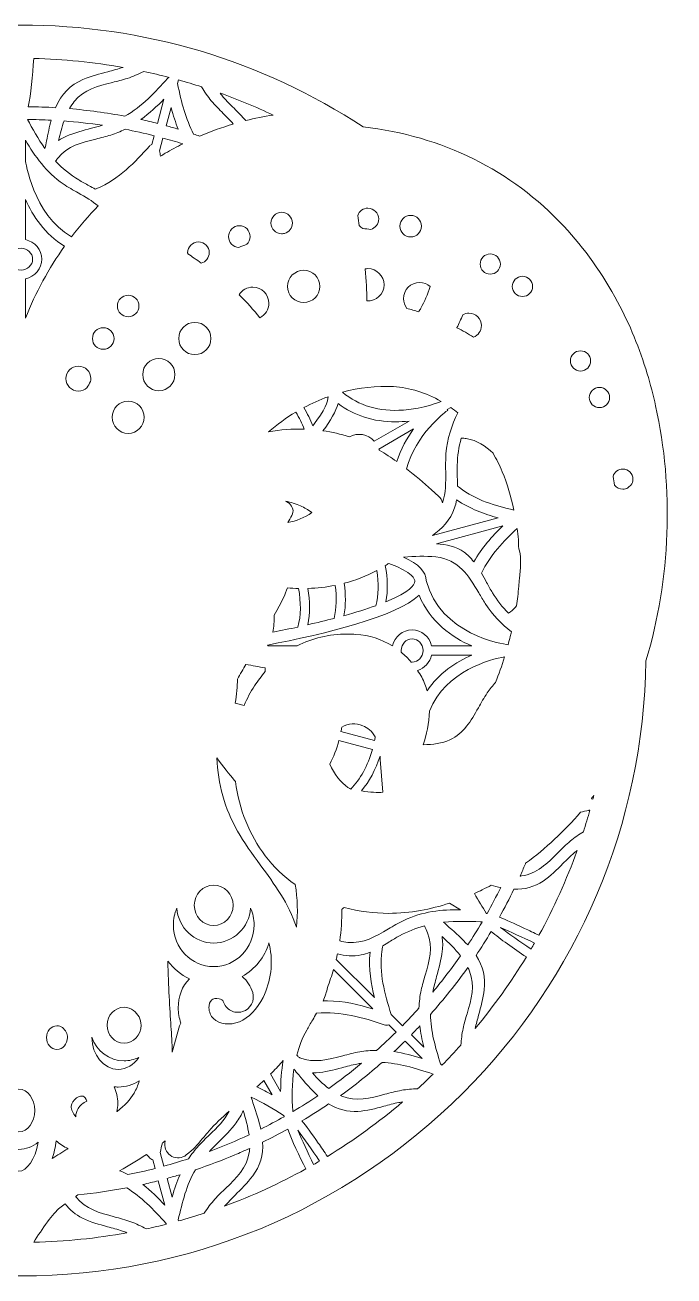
# Model space of a CAD drawing. Header units: millimetres. Extents: x 21 to 1249, y -321 to -29.
# Drawn here: x 1101.2 to 1248.8, y -321 to -36.7 of the extents above; entities that cross this region are included whole.
import ezdxf

# ---------------------------------------------------------------- set-up
doc = ezdxf.new("R2010")
doc.units = ezdxf.units.MM
doc.header["$MEASUREMENT"] = 0
doc.layers.add('Layer 1', color=7, linetype='Continuous')

msp = doc.modelspace()

# ---------------------------------------------------------------- linework, layer by layer
at = {"layer": 'Layer 1', "lineweight": 0}
for points, knots in [([(1244.61, -123.29), (1244.06, -120.81), (1243.41, -118.34), (1242.69, -115.95), (1240.98, -110.27), (1238.72, -104.78), (1235.97, -99.64), (1232.57, -93.29), (1228.46, -87.51), (1223.75, -82.47), (1211.8, -69.69), (1196.03, -61.88), (1178.14, -59.89), (1155.08, -44.74), (1128.17, -36.73), (1100.31, -36.73), (1073.53, -36.73), (1047.5, -44.17), (1025.03, -58.25), (1002.99, -59.79), (982.92, -71.31), (969.94, -89.86), (963.28, -99.38), (958.4, -110.71), (955.83, -122.62), (951.89, -140.87), (952.73, -161.11), (958.19, -179.61), (958.39, -217.29), (973.17, -252.71), (999.81, -279.36), (1026.66, -306.2), (1062.35, -320.98), (1100.31, -320.98), (1138.28, -320.98), (1173.97, -306.2), (1200.81, -279.36), (1227.05, -253.12), (1241.82, -218.26), (1242.41, -181.19), (1248, -162.58), (1248.78, -142.01), (1244.61, -123.29)], [0, 0, 0, 0, 1, 1, 1, 2, 2, 2, 3, 3, 3, 4, 4, 4, 5, 5, 5, 6, 6, 6, 7, 7, 7, 8, 8, 8, 9, 9, 9, 10, 10, 10, 11, 11, 11, 12, 12, 12, 13, 13, 13, 14, 14, 14, 14]), ([(1103.2, -44.33), (1110.01, -44.49), (1116.81, -45.17), (1123.52, -46.35), (1122.37, -46.72), (1121.21, -47.03), (1120.06, -47.33), (1118.19, -47.83), (1116.25, -48.34), (1114.41, -49.11), (1111.53, -50.32), (1109.54, -52.36), (1108.19, -55.51), (1106.1, -55.39), (1104.02, -55.31), (1101.97, -55.29), (1102.57, -52.6), (1102.96, -48.18), (1103.2, -44.33)], [0, 0, 0, 0, 1, 1, 1, 2, 2, 2, 3, 3, 3, 4, 4, 4, 5, 5, 5, 6, 6, 6, 6]), ([(1128.21, -47.26), (1130.15, -47.68), (1132.08, -48.13), (1134, -48.63), (1133.87, -48.7), (1133.74, -48.79), (1133.63, -48.9), (1130.9, -51.88), (1127.82, -55.25), (1123.91, -57.45), (1119.76, -56.66), (1115.54, -56.09), (1111.35, -55.73), (1111.69, -55.13), (1112.05, -54.59), (1112.44, -54.1), (1114.67, -51.33), (1117.79, -50.57), (1121.1, -49.76), (1122.21, -49.49), (1123.35, -49.21), (1124.47, -48.85), (1125.76, -48.44), (1126.99, -47.91), (1128.21, -47.26)], [0, 0, 0, 0, 1, 1, 1, 2, 2, 2, 3, 3, 3, 4, 4, 4, 5, 5, 5, 6, 6, 6, 7, 7, 7, 8, 8, 8, 8]), ([(1136.13, -49.2), (1137.89, -49.69), (1139.64, -50.21), (1141.38, -50.77), (1142.03, -51.9), (1142.77, -52.95), (1143.59, -53.94), (1144.44, -54.95), (1145.39, -55.9), (1146.3, -56.82), (1147.1, -57.62), (1147.88, -58.4), (1148.59, -59.22), (1145.99, -59.99), (1143.43, -60.9), (1140.93, -61.96), (1140.47, -61.81), (1140.02, -61.65), (1139.56, -61.49), (1137.79, -58.11), (1136.81, -54.44), (1135.91, -49.99), (1135.91, -49.99), (1136.13, -49.2), (1136.13, -49.2)], [0, 0, 0, 0, 1, 1, 1, 2, 2, 2, 3, 3, 3, 4, 4, 4, 5, 5, 5, 6, 6, 6, 7, 7, 7, 8, 8, 8, 8]), ([(1131.34, -59.09), (1130.12, -58.78), (1128.86, -58.48), (1127.57, -58.2), (1129.53, -56.77), (1131.28, -55.15), (1132.81, -53.58), (1132.81, -53.58), (1131.34, -59.09), (1131.34, -59.09)], [0, 0, 0, 0, 1, 1, 1, 2, 2, 2, 3, 3, 3, 3]), ([(1157.65, -57.18), (1155.56, -57.51), (1153.47, -57.93), (1151.41, -58.45), (1150.57, -57.45), (1149.65, -56.54), (1148.75, -55.64), (1147.93, -54.82), (1147.08, -53.98), (1146.32, -53.1), (1146.06, -52.8), (1145.82, -52.49), (1145.58, -52.19), (1149.68, -53.65), (1153.71, -55.32), (1157.65, -57.18)], [0, 0, 0, 0, 1, 1, 1, 2, 2, 2, 3, 3, 3, 4, 4, 4, 5, 5, 5, 5]), ([(1136.06, -60.39), (1135.2, -60.14), (1134.3, -59.88), (1133.33, -59.62), (1133.33, -59.62), (1134.45, -55.44), (1134.45, -55.44), (1134.94, -57.33), (1135.46, -58.93), (1136.06, -60.39)], [0, 0, 0, 0, 1, 1, 1, 2, 2, 2, 3, 3, 3, 3]), ([(1107.2, -58.35), (1106.77, -59.88), (1106.44, -61.5), (1106.12, -63.07), (1106, -63.63), (1105.89, -64.2), (1105.76, -64.77), (1104.2, -62.62), (1102.9, -60.29), (1101.8, -58.18), (1103.56, -58.2), (1105.37, -58.25), (1107.2, -58.35)], [0, 0, 0, 0, 1, 1, 1, 2, 2, 2, 3, 3, 3, 4, 4, 4, 4]), ([(1108.87, -62.93), (1109.22, -61.41), (1109.61, -59.93), (1110.1, -58.53), (1112.98, -58.75), (1115.91, -59.08), (1118.82, -59.52), (1117.99, -59.76), (1117.15, -59.98), (1116.33, -60.2), (1114.46, -60.7), (1112.52, -61.21), (1110.67, -61.99), (1110.04, -62.25), (1109.43, -62.57), (1108.87, -62.93)], [0, 0, 0, 0, 1, 1, 1, 2, 2, 2, 3, 3, 3, 4, 4, 4, 5, 5, 5, 5]), ([(1117.37, -62.63), (1118.47, -62.36), (1119.62, -62.08), (1120.74, -61.72), (1121.83, -61.37), (1122.89, -60.94), (1123.97, -60.4), (1126.18, -60.83), (1128.4, -61.32), (1130.59, -61.88), (1130.59, -61.88), (1130.05, -63.89), (1130.05, -63.89), (1129.86, -63.96), (1129.67, -64.08), (1129.52, -64.25), (1126.27, -67.8), (1122.58, -71.82), (1117.57, -73.88), (1117.45, -73.93), (1117.32, -73.98), (1117.19, -74.02), (1116.73, -73.76), (1116.25, -73.5), (1115.79, -73.25), (1114.96, -72.79), (1114.17, -72.37), (1113.44, -71.91), (1111.45, -70.68), (1109.73, -69.3), (1108.19, -67.68), (1108.36, -67.42), (1108.53, -67.19), (1108.71, -66.97), (1110.93, -64.2), (1114.06, -63.44), (1117.37, -62.63)], [0, 0, 0, 0, 1, 1, 1, 2, 2, 2, 3, 3, 3, 4, 4, 4, 5, 5, 5, 6, 6, 6, 7, 7, 7, 8, 8, 8, 9, 9, 9, 10, 10, 10, 11, 11, 11, 12, 12, 12, 12]), ([(1133.12, -65.87), (1132.76, -66.08), (1132.41, -66.29), (1132.05, -66.51), (1131.97, -66.12), (1131.88, -65.73), (1131.8, -65.33), (1131.8, -65.33), (1132.59, -62.4), (1132.59, -62.4), (1134.11, -62.81), (1135.62, -63.26), (1137.11, -63.73), (1135.75, -64.4), (1134.42, -65.11), (1133.12, -65.87)], [0, 0, 0, 0, 1, 1, 1, 2, 2, 2, 3, 3, 3, 4, 4, 4, 5, 5, 5, 5]), ([(1101.35, -62.86), (1103.45, -66.54), (1106.03, -70.17), (1109.94, -72.84), (1111.04, -73.59), (1112.2, -74.25), (1113.33, -74.88), (1114.96, -75.8), (1116.55, -76.69), (1117.88, -77.83), (1115.72, -80.04), (1113.68, -82.4), (1111.78, -84.88), (1103, -79.69), (1101.35, -67.58), (1101.35, -67.58), (1101.35, -67.58), (1101.35, -62.86), (1101.35, -62.86)], [0, 0, 0, 0, 1, 1, 1, 2, 2, 2, 3, 3, 3, 4, 4, 4, 5, 5, 5, 6, 6, 6, 6]), ([(1101.35, -76.38), (1103.01, -80.15), (1105.76, -84.28), (1110.22, -87), (1106.63, -92.05), (1103.63, -97.55), (1101.35, -103.33), (1101.35, -103.33), (1101.35, -94.38), (1101.35, -94.38), (1103.47, -93.92), (1105.02, -92.08), (1105.02, -89.94), (1105.02, -87.8), (1103.47, -85.96), (1101.35, -85.5), (1101.35, -85.5), (1101.35, -76.38), (1101.35, -76.38)], [0, 0, 0, 0, 1, 1, 1, 2, 2, 2, 3, 3, 3, 4, 4, 4, 5, 5, 5, 6, 6, 6, 6]), ([(1159.58, -79.27), (1160.93, -79.27), (1162.03, -80.37), (1162.03, -81.72), (1162.03, -82.83), (1161.29, -83.8), (1160.22, -84.09), (1160.22, -84.09), (1160.02, -84.13), (1160.02, -84.13), (1159.86, -84.16), (1159.72, -84.17), (1159.58, -84.17), (1158.22, -84.17), (1157.12, -83.07), (1157.12, -81.72), (1157.12, -80.37), (1158.22, -79.27), (1159.58, -79.27)], [0, 0, 0, 0, 1, 1, 1, 2, 2, 2, 3, 3, 3, 4, 4, 4, 5, 5, 5, 6, 6, 6, 6]), ([(1179.19, -78.34), (1180.54, -78.34), (1181.64, -79.45), (1181.64, -80.8), (1181.64, -81.91), (1180.89, -82.88), (1179.83, -83.17), (1179.24, -83.1), (1178.65, -83.04), (1178.07, -82.98), (1177.75, -82.81), (1177.46, -82.58), (1177.24, -82.28), (1177.12, -81.54), (1177, -80.78), (1176.87, -80.01), (1177.21, -79.02), (1178.13, -78.34), (1179.19, -78.34)], [0, 0, 0, 0, 1, 1, 1, 2, 2, 2, 3, 3, 3, 4, 4, 4, 5, 5, 5, 6, 6, 6, 6]), ([(1151.67, -86.56), (1151.01, -86.8), (1150.42, -87.03), (1149.87, -87.25), (1148.56, -87.2), (1147.51, -86.12), (1147.51, -84.8), (1147.51, -83.44), (1148.61, -82.34), (1149.97, -82.34), (1151.32, -82.34), (1152.42, -83.44), (1152.42, -84.8), (1152.42, -85.46), (1152.15, -86.1), (1151.67, -86.56)], [0, 0, 0, 0, 1, 1, 1, 2, 2, 2, 3, 3, 3, 4, 4, 4, 5, 5, 5, 5]), ([(1188.9, -79.98), (1190.26, -79.98), (1191.36, -81.08), (1191.36, -82.43), (1191.36, -83.79), (1190.26, -84.89), (1188.9, -84.89), (1187.55, -84.89), (1186.45, -83.79), (1186.45, -82.43), (1186.45, -81.08), (1187.55, -79.98), (1188.9, -79.98)], [0, 0, 0, 0, 1, 1, 1, 2, 2, 2, 3, 3, 3, 4, 4, 4, 4]), ([(1100.32, -87.45), (1101.77, -87.45), (1102.96, -88.57), (1102.96, -89.94), (1102.96, -91.31), (1101.77, -92.43), (1100.32, -92.43), (1098.86, -92.43), (1097.68, -91.31), (1097.68, -89.94), (1097.68, -88.57), (1098.86, -87.45), (1100.32, -87.45)], [0, 0, 0, 0, 1, 1, 1, 2, 2, 2, 3, 3, 3, 4, 4, 4, 4]), ([(1138.21, -88.46), (1138.21, -87.11), (1139.32, -86.01), (1140.67, -86.01), (1142.02, -86.01), (1143.12, -87.11), (1143.12, -88.46), (1143.12, -89.6), (1142.35, -90.57), (1141.28, -90.84), (1140.22, -90.06), (1139.21, -89.36), (1138.23, -88.69), (1138.22, -88.62), (1138.21, -88.54), (1138.21, -88.46)], [0, 0, 0, 0, 1, 1, 1, 2, 2, 2, 3, 3, 3, 4, 4, 4, 5, 5, 5, 5]), ([(1207.01, -88.74), (1208.27, -88.74), (1209.31, -89.78), (1209.31, -91.04), (1209.31, -92.31), (1208.27, -93.34), (1207.01, -93.34), (1205.74, -93.34), (1204.71, -92.31), (1204.71, -91.04), (1204.71, -89.78), (1205.74, -88.74), (1207.01, -88.74)], [0, 0, 0, 0, 1, 1, 1, 2, 2, 2, 3, 3, 3, 4, 4, 4, 4]), ([(1168.26, -96.12), (1168.26, -98.14), (1166.61, -99.79), (1164.59, -99.79), (1162.57, -99.79), (1160.92, -98.14), (1160.92, -96.12), (1160.92, -94.1), (1162.57, -92.45), (1164.59, -92.45), (1166.61, -92.45), (1168.26, -94.1), (1168.26, -96.12)], [0, 0, 0, 0, 1, 1, 1, 2, 2, 2, 3, 3, 3, 4, 4, 4, 4]), ([(1182.86, -95.74), (1182.86, -97.85), (1181.08, -99.55), (1178.95, -99.4), (1178.94, -97.13), (1178.8, -94.74), (1178.55, -92.13), (1178.76, -92.1), (1178.97, -92.08), (1179.19, -92.08), (1181.21, -92.08), (1182.86, -93.72), (1182.86, -95.74)], [0, 0, 0, 0, 1, 1, 1, 2, 2, 2, 3, 3, 3, 4, 4, 4, 4]), ([(1154.63, -103.25), (1153.23, -101.46), (1151.68, -99.74), (1149.91, -98.01), (1150.57, -96.95), (1151.73, -96.29), (1153.01, -96.29), (1155.03, -96.29), (1156.68, -97.94), (1156.68, -99.96), (1156.68, -101.37), (1155.86, -102.64), (1154.63, -103.25)], [0, 0, 0, 0, 1, 1, 1, 2, 2, 2, 3, 3, 3, 4, 4, 4, 4]), ([(1193.37, -96.16), (1192.76, -97.93), (1192.04, -99.57), (1191.23, -101.04), (1191.08, -101.33), (1190.92, -101.62), (1190.75, -101.9), (1189.87, -101.62), (1188.96, -101.36), (1188.03, -101.12), (1187.55, -100.48), (1187.28, -99.71), (1187.28, -98.91), (1187.28, -96.88), (1188.93, -95.24), (1190.95, -95.24), (1191.85, -95.24), (1192.7, -95.57), (1193.37, -96.16)], [0, 0, 0, 0, 1, 1, 1, 2, 2, 2, 3, 3, 3, 4, 4, 4, 5, 5, 5, 6, 6, 6, 6]), ([(1214.32, -93.82), (1215.59, -93.82), (1216.62, -94.85), (1216.62, -96.12), (1216.62, -97.39), (1215.59, -98.42), (1214.32, -98.42), (1213.05, -98.42), (1212.02, -97.39), (1212.02, -96.12), (1212.02, -94.85), (1213.05, -93.82), (1214.32, -93.82)], [0, 0, 0, 0, 1, 1, 1, 2, 2, 2, 3, 3, 3, 4, 4, 4, 4]), ([(1122.23, -100.57), (1122.23, -99.22), (1123.33, -98.12), (1124.69, -98.12), (1126.04, -98.12), (1127.14, -99.22), (1127.14, -100.57), (1127.14, -101.93), (1126.04, -103.03), (1124.69, -103.03), (1123.33, -103.03), (1122.23, -101.93), (1122.23, -100.57)], [0, 0, 0, 0, 1, 1, 1, 2, 2, 2, 3, 3, 3, 4, 4, 4, 4]), ([(1199.44, -105.47), (1199.89, -104.57), (1200.33, -103.6), (1200.75, -102.58), (1201.18, -102.32), (1201.67, -102.19), (1202.17, -102.19), (1203.73, -102.19), (1205.01, -103.46), (1205.01, -105.03), (1205.01, -106.21), (1204.29, -107.24), (1203.22, -107.66), (1201.99, -106.9), (1200.72, -106.17), (1199.42, -105.5), (1199.43, -105.49), (1199.43, -105.48), (1199.44, -105.47)], [0, 0, 0, 0, 1, 1, 1, 2, 2, 2, 3, 3, 3, 4, 4, 4, 5, 5, 5, 6, 6, 6, 6]), ([(1139.84, -104.3), (1141.87, -104.3), (1143.51, -105.94), (1143.51, -107.97), (1143.51, -109.99), (1141.87, -111.63), (1139.84, -111.63), (1137.82, -111.63), (1136.18, -109.99), (1136.18, -107.97), (1136.18, -105.94), (1137.82, -104.3), (1139.84, -104.3)], [0, 0, 0, 0, 1, 1, 1, 2, 2, 2, 3, 3, 3, 4, 4, 4, 4]), ([(1121.48, -107.97), (1121.48, -109.32), (1120.38, -110.42), (1119.03, -110.42), (1117.67, -110.42), (1116.57, -109.32), (1116.57, -107.97), (1116.57, -106.61), (1117.67, -105.51), (1119.03, -105.51), (1120.38, -105.51), (1121.48, -106.61), (1121.48, -107.97)], [0, 0, 0, 0, 1, 1, 1, 2, 2, 2, 3, 3, 3, 4, 4, 4, 4]), ([(1227.53, -110.76), (1228.8, -110.76), (1229.83, -111.79), (1229.83, -113.05), (1229.83, -114.32), (1228.8, -115.35), (1227.53, -115.35), (1226.26, -115.35), (1225.23, -114.32), (1225.23, -113.05), (1225.23, -111.79), (1226.26, -110.76), (1227.53, -110.76)], [0, 0, 0, 0, 1, 1, 1, 2, 2, 2, 3, 3, 3, 4, 4, 4, 4]), ([(1127.99, -116.16), (1127.99, -114.14), (1129.63, -112.49), (1131.65, -112.49), (1133.68, -112.49), (1135.32, -114.14), (1135.32, -116.16), (1135.32, -118.18), (1133.68, -119.83), (1131.65, -119.83), (1129.63, -119.83), (1127.99, -118.18), (1127.99, -116.16)], [0, 0, 0, 0, 1, 1, 1, 2, 2, 2, 3, 3, 3, 4, 4, 4, 4]), ([(1110.54, -117.07), (1110.54, -115.51), (1111.81, -114.23), (1113.38, -114.23), (1114.94, -114.23), (1116.21, -115.51), (1116.21, -117.07), (1116.21, -117.28), (1116.19, -117.5), (1116.14, -117.72), (1115.84, -118.22), (1115.56, -118.7), (1115.3, -119.15), (1114.78, -119.64), (1114.1, -119.91), (1113.38, -119.91), (1111.81, -119.91), (1110.54, -118.64), (1110.54, -117.07)], [0, 0, 0, 0, 1, 1, 1, 2, 2, 2, 3, 3, 3, 4, 4, 4, 5, 5, 5, 6, 6, 6, 6]), ([(1184.99, -118.9), (1184.99, -118.9), (1184.99, -118.9), (1184.99, -118.9), (1188.69, -119.1), (1192.39, -120.29), (1195.82, -122.24), (1195.82, -122.24), (1195.64, -122.32), (1195.64, -122.32), (1195.6, -122.33), (1192.02, -123.88), (1187.28, -124.22), (1181.74, -124.62), (1177.09, -123.25), (1173.42, -120.17), (1177.24, -119.14), (1181.15, -118.7), (1184.99, -118.9)], [0, 0, 0, 0, 1, 1, 1, 2, 2, 2, 3, 3, 3, 4, 4, 4, 5, 5, 5, 6, 6, 6, 6]), ([(1231.83, -123.67), (1230.56, -123.67), (1229.53, -122.64), (1229.53, -121.37), (1229.53, -120.1), (1230.56, -119.07), (1231.83, -119.07), (1233.1, -119.07), (1234.13, -120.1), (1234.13, -121.37), (1234.13, -122.64), (1233.1, -123.67), (1231.83, -123.67)], [0, 0, 0, 0, 1, 1, 1, 2, 2, 2, 3, 3, 3, 4, 4, 4, 4]), ([(1124.69, -129.52), (1122.67, -129.52), (1121.03, -127.88), (1121.03, -125.86), (1121.03, -123.84), (1122.67, -122.2), (1124.69, -122.2), (1126.7, -122.2), (1128.34, -123.84), (1128.34, -125.86), (1128.34, -127.88), (1126.7, -129.52), (1124.69, -129.52)], [0, 0, 0, 0, 1, 1, 1, 2, 2, 2, 3, 3, 3, 4, 4, 4, 4]), ([(1166.65, -127.8), (1166.14, -126.39), (1165.45, -125.01), (1164.59, -123.66), (1166.39, -122.7), (1168.25, -121.88), (1170.14, -121.19), (1170.14, -122.22), (1169.48, -124.16), (1166.65, -127.8)], [0, 0, 0, 0, 1, 1, 1, 2, 2, 2, 3, 3, 3, 3]), ([(1156.6, -129.17), (1158.53, -127.48), (1160.61, -125.99), (1162.78, -124.69), (1163.61, -125.96), (1164.25, -127.25), (1164.72, -128.56), (1162.02, -128.48), (1159.29, -128.68), (1156.6, -129.17)], [0, 0, 0, 0, 1, 1, 1, 2, 2, 2, 3, 3, 3, 3]), ([(1185.47, -126.89), (1186.48, -126.89), (1187.51, -126.83), (1188.55, -126.72), (1188.55, -126.72), (1180.65, -131.28), (1180.65, -131.28), (1179.19, -129.68), (1176.83, -129.26), (1174.98, -130.32), (1173.04, -129.69), (1171.02, -129.23), (1168.97, -128.93), (1170.68, -126.62), (1171.92, -124.51), (1172.43, -122.73), (1176.04, -125.49), (1180.42, -126.89), (1185.47, -126.89)], [0, 0, 0, 0, 1, 1, 1, 2, 2, 2, 3, 3, 3, 4, 4, 4, 5, 5, 5, 6, 6, 6, 6]), ([(1197.2, -124.11), (1197.2, -124.11), (1198.03, -123.63), (1198.03, -123.63), (1198.58, -124.01), (1199.11, -124.41), (1199.64, -124.82), (1198.26, -127.66), (1197.2, -130.74), (1196.94, -134.18), (1196.84, -135.5), (1196.86, -136.84), (1196.87, -138.13), (1196.9, -140.65), (1196.92, -143.07), (1196.14, -145.3), (1196, -144.73), (1195.7, -144.2), (1195.23, -143.78), (1195.23, -143.78), (1193.67, -142.37), (1193.67, -142.37), (1191.87, -140.75), (1189.99, -139.13), (1188, -137.58), (1190.04, -129.73), (1196.85, -124.64), (1196.94, -124.57), (1196.94, -124.57), (1197.33, -124.29), (1197.33, -124.29), (1197.33, -124.29), (1197.2, -124.11), (1197.2, -124.11)], [0, 0, 0, 0, 1, 1, 1, 2, 2, 2, 3, 3, 3, 4, 4, 4, 5, 5, 5, 6, 6, 6, 7, 7, 7, 8, 8, 8, 9, 9, 9, 10, 10, 10, 11, 11, 11, 11]), ([(1181.76, -133.35), (1181.74, -133.26), (1181.71, -133.16), (1181.68, -133.07), (1181.68, -133.07), (1189.59, -128.5), (1189.59, -128.5), (1188.07, -130.57), (1186.65, -133.06), (1185.75, -135.91), (1184.47, -135), (1183.14, -134.14), (1181.76, -133.35)], [0, 0, 0, 0, 1, 1, 1, 2, 2, 2, 3, 3, 3, 4, 4, 4, 4]), ([(1212.4, -146.95), (1208.24, -145.99), (1203.75, -144.74), (1200, -141.84), (1199.85, -141.72), (1199.7, -141.6), (1199.55, -141.48), (1199.55, -140.79), (1199.53, -140.11), (1199.51, -139.45), (1199.49, -138.5), (1199.47, -137.61), (1199.5, -136.75), (1199.56, -134.61), (1199.86, -132.59), (1200.4, -130.6), (1200.8, -130.62), (1201.19, -130.65), (1201.55, -130.71), (1204.07, -131.1), (1205.92, -132.41), (1207.64, -134.02), (1208.43, -135.37), (1209.13, -136.77), (1209.73, -138.23), (1210.87, -140.99), (1211.75, -143.91), (1212.4, -146.95)], [0, 0, 0, 0, 1, 1, 1, 2, 2, 2, 3, 3, 3, 4, 4, 4, 5, 5, 5, 6, 6, 6, 7, 7, 7, 8, 8, 8, 9, 9, 9, 9]), ([(1238.96, -141.32), (1238.72, -141.47), (1238.5, -141.66), (1238.32, -141.89), (1237.96, -142.1), (1237.56, -142.22), (1237.14, -142.22), (1236.41, -142.22), (1235.73, -141.87), (1235.29, -141.27), (1235.18, -140.63), (1235.06, -139.98), (1234.92, -139.33), (1235.19, -138.33), (1236.1, -137.62), (1237.14, -137.62), (1238.41, -137.62), (1239.44, -138.65), (1239.44, -139.92), (1239.44, -140.42), (1239.27, -140.91), (1238.96, -141.32)], [0, 0, 0, 0, 1, 1, 1, 2, 2, 2, 3, 3, 3, 4, 4, 4, 5, 5, 5, 6, 6, 6, 7, 7, 7, 7]), ([(1160.95, -149.78), (1161.31, -149.26), (1161.64, -148.73), (1161.92, -148.17), (1162.4, -147.25), (1162.15, -146.13), (1161.33, -145.45), (1161.13, -145.29), (1160.89, -145.12), (1160.46, -144.95), (1161.66, -145.15), (1162.83, -145.5), (1163.9, -146.01), (1164.71, -146.38), (1165.55, -146.87), (1166.45, -147.48), (1164.73, -148.7), (1162.94, -149.45), (1160.95, -149.78)], [0, 0, 0, 0, 1, 1, 1, 2, 2, 2, 3, 3, 3, 4, 4, 4, 5, 5, 5, 6, 6, 6, 6]), ([(1193.84, -152.72), (1196.02, -151.23), (1197.97, -149.26), (1198.91, -146.44), (1198.91, -146.44), (1198.91, -146.44), (1198.91, -146.44), (1199.09, -145.88), (1199.23, -145.28), (1199.34, -144.62), (1202.39, -146.68), (1205.72, -147.87), (1208.79, -148.72), (1208.79, -148.72), (1193.84, -152.72), (1193.84, -152.72)], [0, 0, 0, 0, 1, 1, 1, 2, 2, 2, 3, 3, 3, 4, 4, 4, 5, 5, 5, 5]), ([(1209.89, -150.56), (1207.41, -152.91), (1205.02, -155.53), (1203.28, -158.72), (1202.55, -157.78), (1201.82, -157.05), (1201.07, -156.51), (1199.3, -155.24), (1197.02, -154.76), (1194.76, -154.62), (1194.76, -154.62), (1209.89, -150.56), (1209.89, -150.56)], [0, 0, 0, 0, 1, 1, 1, 2, 2, 2, 3, 3, 3, 4, 4, 4, 4]), ([(1211.64, -170.05), (1211.49, -170.16), (1211.34, -170.28), (1211.17, -170.4), (1209.77, -168.98), (1208.57, -167.45), (1207.5, -165.73), (1207.07, -165.03), (1206.64, -164.24), (1206.18, -163.4), (1205.8, -162.71), (1205.41, -162), (1205, -161.3), (1206.97, -157.17), (1210, -153.99), (1213.13, -151.14), (1213.24, -151.96), (1213.33, -152.79), (1213.41, -153.62), (1213.4, -154.84), (1213.47, -155.62), (1213.65, -156.24), (1214.11, -157.85), (1213.86, -160.33), (1213.64, -162.51), (1213.58, -163.12), (1213.52, -163.71), (1213.48, -164.25), (1213.35, -165.85), (1213.19, -167.32), (1212.98, -168.74), (1212.59, -169.2), (1212.15, -169.64), (1211.64, -170.05)], [0, 0, 0, 0, 1, 1, 1, 2, 2, 2, 3, 3, 3, 4, 4, 4, 5, 5, 5, 6, 6, 6, 7, 7, 7, 8, 8, 8, 9, 9, 9, 10, 10, 10, 11, 11, 11, 11]), ([(1183.14, -159.55), (1183.4, -159.39), (1183.66, -159.22), (1183.93, -159.05), (1189.52, -161.13), (1189.89, -162.71), (1189.85, -163.17), (1189.78, -163.95), (1188.83, -165.55), (1183.28, -167.81), (1183.75, -165.25), (1183.69, -162.48), (1183.14, -159.55)], [0, 0, 0, 0, 1, 1, 1, 2, 2, 2, 3, 3, 3, 4, 4, 4, 4]), ([(1192.46, -162.98), (1192.41, -160.96), (1190.75, -159.23), (1187.29, -157.61), (1187.29, -157.61), (1187.3, -157.61), (1187.31, -157.61), (1189.76, -157.46), (1192.29, -157.31), (1194.63, -157.6), (1199.96, -158.27), (1202.02, -161.74), (1204.4, -165.75), (1204.87, -166.54), (1205.35, -167.35), (1205.88, -168.17), (1207.58, -170.83), (1209.61, -172.9), (1211.8, -174.62), (1211.71, -174.97), (1211.63, -175.33), (1211.54, -175.67), (1211.38, -176.31), (1211.22, -176.93), (1211.05, -177.54), (1209.85, -177.38), (1195.69, -175.27), (1192.46, -162.98)], [0, 0, 0, 0, 1, 1, 1, 2, 2, 2, 3, 3, 3, 4, 4, 4, 5, 5, 5, 6, 6, 6, 7, 7, 7, 8, 8, 8, 9, 9, 9, 9]), ([(1173.78, -163.58), (1176.37, -162.9), (1178.84, -161.93), (1181.21, -160.66), (1181.69, -163.57), (1181.61, -166.26), (1180.97, -168.69), (1178.89, -169.43), (1176.47, -170.19), (1173.74, -170.94), (1174.17, -168.64), (1174.18, -166.18), (1173.78, -163.58)], [0, 0, 0, 0, 1, 1, 1, 2, 2, 2, 3, 3, 3, 4, 4, 4, 4]), ([(1157.59, -174.71), (1157.81, -173.47), (1157.91, -172.17), (1157.89, -170.83), (1159.58, -167.85), (1160.49, -166.04), (1160.89, -164.63), (1161.74, -164.7), (1162.58, -164.73), (1163.41, -164.75), (1164.02, -167.94), (1163.98, -170.88), (1163.28, -173.52), (1161.45, -173.92), (1159.54, -174.32), (1157.59, -174.71)], [0, 0, 0, 0, 1, 1, 1, 2, 2, 2, 3, 3, 3, 4, 4, 4, 5, 5, 5, 5]), ([(1171.5, -171.55), (1169.63, -172.04), (1167.62, -172.53), (1165.53, -173.01), (1166.05, -170.46), (1166.04, -167.69), (1165.53, -164.75), (1167.67, -164.68), (1169.74, -164.45), (1171.75, -164.05), (1172.15, -166.75), (1172.07, -169.26), (1171.5, -171.55)], [0, 0, 0, 0, 1, 1, 1, 2, 2, 2, 3, 3, 3, 4, 4, 4, 4]), ([(1190.83, -166.31), (1193.36, -172.38), (1198.34, -175.85), (1202.8, -177.82), (1202.8, -177.82), (1193.67, -177.82), (1193.67, -177.82), (1193.21, -175.7), (1191.37, -174.15), (1189.24, -174.15), (1187.1, -174.15), (1185.26, -175.7), (1184.8, -177.82), (1184.8, -177.82), (1184.76, -177.82), (1184.76, -177.82), (1182.29, -176.31), (1179.47, -175.38), (1176.47, -175.19), (1175.81, -175.15), (1175.15, -175.13), (1174.51, -175.13), (1170.27, -175.13), (1166.52, -176.01), (1163.1, -177.82), (1163.1, -177.82), (1156.6, -177.82), (1156.6, -177.82), (1156.58, -177.81), (1156.56, -177.8), (1156.55, -177.78), (1156.5, -177.73), (1156.44, -177.67), (1156.39, -177.62), (1169.14, -175.17), (1185.74, -171.19), (1190.83, -166.31)], [0, 0, 0, 0, 1, 1, 1, 2, 2, 2, 3, 3, 3, 4, 4, 4, 5, 5, 5, 6, 6, 6, 7, 7, 7, 8, 8, 8, 9, 9, 9, 10, 10, 10, 11, 11, 11, 12, 12, 12, 12]), ([(1189.24, -181.49), (1189.18, -181.49), (1189.12, -181.49), (1189.06, -181.48), (1188.36, -180.67), (1187.6, -179.93), (1186.78, -179.26), (1186.76, -179.12), (1186.75, -178.99), (1186.75, -178.85), (1186.75, -177.4), (1187.86, -176.22), (1189.24, -176.22), (1190.61, -176.22), (1191.72, -177.4), (1191.72, -178.85), (1191.72, -180.31), (1190.61, -181.49), (1189.24, -181.49)], [0, 0, 0, 0, 1, 1, 1, 2, 2, 2, 3, 3, 3, 4, 4, 4, 5, 5, 5, 6, 6, 6, 6]), ([(1193.67, -179.89), (1193.67, -179.89), (1202.8, -179.89), (1202.8, -179.89), (1199.23, -181.46), (1195.34, -184), (1192.63, -188.05), (1192.35, -187), (1191.96, -185.95), (1191.42, -184.94), (1191.13, -184.4), (1190.82, -183.88), (1190.48, -183.37), (1192.06, -182.91), (1193.31, -181.58), (1193.67, -179.89)], [0, 0, 0, 0, 1, 1, 1, 2, 2, 2, 3, 3, 3, 4, 4, 4, 5, 5, 5, 5]), ([(1208.23, -186.09), (1207.56, -186.83), (1206.92, -187.62), (1206.33, -188.48), (1205.58, -189.57), (1204.93, -190.74), (1204.3, -191.87), (1202.61, -194.86), (1201.02, -197.7), (1197.85, -199.14), (1196.04, -199.96), (1193.95, -200.23), (1191.77, -200.26), (1192.51, -198.04), (1193.12, -195.39), (1193.16, -192.63), (1196.87, -183.39), (1207.18, -180.85), (1210.26, -180.29), (1209.63, -182.34), (1208.96, -184.27), (1208.23, -186.09)], [0, 0, 0, 0, 1, 1, 1, 2, 2, 2, 3, 3, 3, 4, 4, 4, 5, 5, 5, 6, 6, 6, 7, 7, 7, 7]), ([(1155.86, -183.66), (1155, -184.65), (1154.18, -185.72), (1153.41, -186.87), (1152.5, -188.23), (1151.72, -189.74), (1151.07, -191.38), (1151.07, -191.38), (1149.02, -190.83), (1149.02, -190.83), (1149.02, -190.83), (1149.02, -190.83), (1149.02, -190.82), (1149.36, -188.87), (1149.5, -187), (1149.53, -185.35), (1150.17, -184.21), (1150.81, -183.09), (1151.44, -182.01), (1152.91, -182.27), (1154.39, -182.54), (1155.85, -182.82), (1155.86, -183.08), (1155.86, -183.36), (1155.86, -183.66)], [0, 0, 0, 0, 1, 1, 1, 2, 2, 2, 3, 3, 3, 4, 4, 4, 5, 5, 5, 6, 6, 6, 7, 7, 7, 8, 8, 8, 8]), ([(1173.07, -197.28), (1173.14, -196.95), (1173.2, -196.63), (1173.26, -196.31), (1174.68, -195.41), (1176.49, -195.23), (1178, -195.94), (1179.13, -196.47), (1180.13, -197.07), (1180.86, -198.5), (1180.8, -198.77), (1180.75, -199.05), (1180.69, -199.32), (1180.69, -199.32), (1173.07, -197.28), (1173.07, -197.28)], [0, 0, 0, 0, 1, 1, 1, 2, 2, 2, 3, 3, 3, 4, 4, 4, 5, 5, 5, 5]), ([(1170.56, -204.65), (1171.39, -203.03), (1172.07, -201.24), (1172.6, -199.29), (1172.6, -199.29), (1180.2, -201.33), (1180.2, -201.33), (1179.14, -205.08), (1177.49, -208.12), (1175.28, -210.35), (1175, -210.2), (1174.79, -210.09), (1174.63, -210.01), (1173.14, -208.87), (1171.38, -206.92), (1170.56, -204.65)], [0, 0, 0, 0, 1, 1, 1, 2, 2, 2, 3, 3, 3, 4, 4, 4, 5, 5, 5, 5]), ([(1154.71, -227.54), (1152.89, -225.06), (1151.01, -222.49), (1149.54, -219.9), (1146.66, -214.82), (1145.06, -209.13), (1144.84, -203.26), (1146.28, -205.24), (1147.68, -206.94), (1148.82, -208.31), (1148.91, -208.42), (1149, -208.52), (1149.1, -208.63), (1149.89, -214.92), (1152.23, -220.76), (1155.86, -225.53), (1157.73, -227.99), (1160.01, -230.18), (1162.67, -232.04), (1163.19, -235.22), (1163.28, -238.51), (1162.96, -241.74), (1161.2, -236.4), (1157.9, -231.9), (1154.71, -227.54)], [0, 0, 0, 0, 1, 1, 1, 2, 2, 2, 3, 3, 3, 4, 4, 4, 5, 5, 5, 6, 6, 6, 7, 7, 7, 8, 8, 8, 8]), ([(1181.94, -202.83), (1181.96, -203.08), (1181.99, -203.33), (1182.01, -203.6), (1182.01, -203.6), (1182.56, -211.08), (1182.56, -211.08), (1181.4, -211.14), (1179.83, -211.07), (1177.7, -210.77), (1179.52, -208.63), (1180.94, -205.96), (1181.94, -202.83)], [0, 0, 0, 0, 1, 1, 1, 2, 2, 2, 3, 3, 3, 4, 4, 4, 4]), ([(1230.34, -212.62), (1230.34, -212.62), (1230, -212.53), (1230, -212.53), (1230.18, -212.3), (1230.37, -212.07), (1230.54, -211.83), (1230.48, -212.09), (1230.41, -212.36), (1230.34, -212.62)], [0, 0, 0, 0, 1, 1, 1, 2, 2, 2, 3, 3, 3, 3]), ([(1228.2, -220.03), (1227.14, -220.66), (1226.16, -221.36), (1225.24, -222.13), (1224.22, -222.98), (1223.27, -223.92), (1222.36, -224.84), (1219.92, -227.27), (1217.62, -229.57), (1214.14, -230.09), (1214.02, -230.11), (1213.9, -230.12), (1213.77, -230.14), (1214.21, -229.17), (1214.58, -228.32), (1214.93, -227.49), (1214.97, -227.39), (1215.01, -227.29), (1215.05, -227.19), (1219.59, -223.86), (1223.83, -219.92), (1227.54, -215.58), (1228.15, -215.45), (1228.77, -215.32), (1229.41, -215.19), (1229.43, -215.18), (1229.45, -215.18), (1229.47, -215.17), (1229.53, -215.16), (1229.6, -215.15), (1229.67, -215.13), (1229.21, -216.78), (1228.72, -218.41), (1228.2, -220.03)], [0, 0, 0, 0, 1, 1, 1, 2, 2, 2, 3, 3, 3, 4, 4, 4, 5, 5, 5, 6, 6, 6, 7, 7, 7, 8, 8, 8, 9, 9, 9, 10, 10, 10, 11, 11, 11, 11]), ([(1218.07, -243.56), (1216.94, -243), (1215.83, -242.47), (1214.8, -241.99), (1212.38, -240.85), (1210.5, -240.02), (1209.08, -239.47), (1210.26, -237.35), (1211.37, -235.21), (1212.39, -233.11), (1214.84, -233.18), (1217.02, -232.57), (1219.03, -231.24), (1220.72, -230.12), (1222.15, -228.68), (1223.54, -227.29), (1224.35, -226.47), (1225.2, -225.62), (1226.08, -224.85), (1226.3, -224.66), (1226.53, -224.48), (1226.76, -224.3), (1224.38, -230.94), (1221.47, -237.38), (1218.07, -243.56)], [0, 0, 0, 0, 1, 1, 1, 2, 2, 2, 3, 3, 3, 4, 4, 4, 5, 5, 5, 6, 6, 6, 7, 7, 7, 8, 8, 8, 8]), ([(1144.13, -241.33), (1141.7, -241.33), (1139.72, -239.28), (1139.72, -236.76), (1139.72, -234.23), (1141.7, -232.18), (1144.13, -232.18), (1146.56, -232.18), (1148.54, -234.23), (1148.54, -236.76), (1148.54, -239.28), (1146.56, -241.33), (1144.13, -241.33)], [0, 0, 0, 0, 1, 1, 1, 2, 2, 2, 3, 3, 3, 4, 4, 4, 4]), ([(1203.43, -234.06), (1204.04, -233.79), (1204.63, -233.51), (1205.19, -233.23), (1205.88, -232.89), (1206.56, -232.54), (1207.23, -232.17), (1207.95, -232.38), (1208.67, -232.58), (1209.38, -232.73), (1208.37, -234.77), (1207.33, -236.75), (1206.27, -238.64), (1206.23, -238.63), (1206.19, -238.63), (1206.16, -238.63), (1206.14, -238.6), (1206.13, -238.58), (1206.11, -238.55), (1205.23, -237.19), (1204.3, -235.68), (1203.43, -234.06)], [0, 0, 0, 0, 1, 1, 1, 2, 2, 2, 3, 3, 3, 4, 4, 4, 5, 5, 5, 6, 6, 6, 7, 7, 7, 7]), ([(1134.96, -241.22), (1134.96, -239.88), (1135.23, -238.58), (1135.74, -237.39), (1136.06, -241.83), (1139.7, -245.33), (1144.13, -245.33), (1148.56, -245.33), (1152.2, -241.83), (1152.52, -237.39), (1153.03, -238.58), (1153.31, -239.88), (1153.31, -241.22), (1153.31, -246.44), (1149.19, -250.69), (1144.13, -250.69), (1139.07, -250.69), (1134.96, -246.44), (1134.96, -241.22)], [0, 0, 0, 0, 1, 1, 1, 2, 2, 2, 3, 3, 3, 4, 4, 4, 5, 5, 5, 6, 6, 6, 6]), ([(1187.32, -240.19), (1187.32, -240.19), (1187.32, -240.19), (1187.32, -240.19), (1186.12, -240.77), (1184.97, -241.45), (1183.86, -242.11), (1180.9, -243.87), (1178.11, -245.52), (1174.64, -245.18), (1174.02, -245.12), (1173.4, -245), (1172.78, -244.83), (1173.12, -242.47), (1173.29, -240.06), (1173.28, -237.66), (1173.45, -237.51), (1173.63, -237.37), (1173.8, -237.23), (1177.24, -238.17), (1180.62, -238.58), (1183.86, -238.58), (1188.87, -238.58), (1193.57, -237.62), (1197.72, -236.28), (1197.72, -236.28), (1200.26, -237.75), (1200.26, -237.75), (1196.03, -237.73), (1191.59, -238.14), (1187.32, -240.19)], [0, 0, 0, 0, 1, 1, 1, 2, 2, 2, 3, 3, 3, 4, 4, 4, 5, 5, 5, 6, 6, 6, 7, 7, 7, 8, 8, 8, 9, 9, 9, 10, 10, 10, 10]), ([(1191.3, -256.03), (1191.01, -257.35), (1190.85, -258.72), (1190.8, -260.12), (1189.58, -261.47), (1188.32, -262.81), (1187.04, -264.11), (1187.04, -264.11), (1184.46, -261.53), (1184.46, -261.53), (1182.97, -256.77), (1181.7, -252.09), (1182.35, -247.21), (1182.41, -246.83), (1182.47, -246.43), (1182.57, -245.95), (1183.07, -245.66), (1183.56, -245.35), (1184.05, -245.06), (1184.85, -244.56), (1185.61, -244.1), (1186.38, -243.69), (1188.22, -242.7), (1190.07, -241.96), (1192.02, -241.43), (1192.33, -241.96), (1192.57, -242.48), (1192.77, -242.99), (1194.05, -246.3), (1193.15, -249.39), (1192.2, -252.66), (1191.88, -253.75), (1191.55, -254.88), (1191.3, -256.03)], [0, 0, 0, 0, 1, 1, 1, 2, 2, 2, 3, 3, 3, 4, 4, 4, 5, 5, 5, 6, 6, 6, 7, 7, 7, 8, 8, 8, 9, 9, 9, 10, 10, 10, 11, 11, 11, 11]), ([(1197.7, -241.77), (1197.27, -241.39), (1196.83, -241.01), (1196.4, -240.61), (1199.27, -240.31), (1202.19, -240.38), (1204.71, -240.5), (1204.74, -240.5), (1204.76, -240.5), (1204.79, -240.5), (1204.89, -240.51), (1204.99, -240.52), (1205.09, -240.51), (1205.1, -240.53), (1205.12, -240.55), (1205.14, -240.58), (1204.07, -242.38), (1202.99, -244.12), (1201.9, -245.77), (1200.63, -244.37), (1199.14, -243.05), (1197.7, -241.77)], [0, 0, 0, 0, 1, 1, 1, 2, 2, 2, 3, 3, 3, 4, 4, 4, 5, 5, 5, 6, 6, 6, 7, 7, 7, 7]), ([(1194.82, -252.97), (1195.33, -251.1), (1195.85, -249.17), (1196.1, -247.18), (1196.25, -246.03), (1196.23, -244.93), (1196.05, -243.86), (1197.54, -245.25), (1199.02, -246.68), (1200.23, -248.22), (1198.25, -251.06), (1196.14, -253.84), (1193.93, -256.5), (1194.19, -255.31), (1194.51, -254.13), (1194.82, -252.97)], [0, 0, 0, 0, 1, 1, 1, 2, 2, 2, 3, 3, 3, 4, 4, 4, 5, 5, 5, 5]), ([(1203.56, -264.78), (1203.8, -263.75), (1204.08, -262.72), (1204.35, -261.72), (1204.86, -259.85), (1205.39, -257.91), (1205.64, -255.93), (1205.99, -253.16), (1205.38, -250.61), (1203.78, -248.16), (1204.93, -246.43), (1206.08, -244.6), (1207.22, -242.7), (1209.27, -244.44), (1212.36, -246.6), (1215.21, -248.5), (1211.76, -254.18), (1207.87, -259.62), (1203.56, -264.78)], [0, 0, 0, 0, 1, 1, 1, 2, 2, 2, 3, 3, 3, 4, 4, 4, 5, 5, 5, 6, 6, 6, 6]), ([(1216.28, -246.7), (1213.8, -245.03), (1211.22, -243.22), (1209.36, -241.81), (1211.51, -242.71), (1214.37, -244.04), (1217.06, -245.36), (1216.81, -245.81), (1216.54, -246.26), (1216.28, -246.7)], [0, 0, 0, 0, 1, 1, 1, 2, 2, 2, 3, 3, 3, 3]), ([(1149.99, -263.21), (1147.87, -264.1), (1145.44, -263.81), (1144.06, -262.5), (1143.44, -261.91), (1143.07, -260.98), (1143.06, -260.02), (1143.05, -259.28), (1143.27, -258.66), (1143.67, -258.27), (1143.96, -257.98), (1144.65, -257.79), (1145.41, -257.98), (1145.77, -258.07), (1146.22, -258.29), (1146.31, -258.58), (1146.58, -259.48), (1147.18, -260.21), (1148, -260.66), (1148.83, -261.1), (1149.77, -261.19), (1150.67, -260.92), (1152.52, -260.36), (1153.56, -258.4), (1153, -256.56), (1152.58, -255.15), (1151.75, -253.91), (1150.6, -252.95), (1153.55, -251.26), (1155.71, -248.52), (1156.7, -245.29), (1156.74, -245.46), (1156.79, -245.64), (1156.82, -245.82), (1157.69, -249.75), (1157.16, -254.07), (1155.35, -257.67), (1154.01, -260.35), (1152.1, -262.32), (1149.99, -263.21)], [0, 0, 0, 0, 1, 1, 1, 2, 2, 2, 3, 3, 3, 4, 4, 4, 5, 5, 5, 6, 6, 6, 7, 7, 7, 8, 8, 8, 9, 9, 9, 10, 10, 10, 11, 11, 11, 12, 12, 12, 13, 13, 13, 13]), ([(1136.65, -263.5), (1136.54, -263.71), (1136.44, -263.93), (1136.38, -264.16), (1136.38, -264.16), (1134.68, -270.14), (1134.68, -270.14), (1134.67, -268.11), (1134.54, -266.12), (1134.41, -264.24), (1134.14, -260.22), (1133.83, -255.11), (1133.71, -249.44), (1135, -251.15), (1136.67, -252.53), (1138.6, -253.44), (1136.94, -255.16), (1136.04, -257.51), (1136.06, -260.08), (1136.07, -261.22), (1136.27, -262.4), (1136.65, -263.5)], [0, 0, 0, 0, 1, 1, 1, 2, 2, 2, 3, 3, 3, 4, 4, 4, 5, 5, 5, 6, 6, 6, 7, 7, 7, 7]), ([(1180.66, -257.73), (1180.66, -257.73), (1171.97, -249.04), (1171.97, -249.04), (1172.05, -248.72), (1172.13, -248.41), (1172.2, -248.09), (1172.22, -247.98), (1172.24, -247.87), (1172.27, -247.76), (1173.96, -248.25), (1175.77, -248.42), (1177.69, -248.03), (1178.32, -247.9), (1178.98, -247.69), (1179.67, -247.41), (1179.32, -251.17), (1179.92, -254.75), (1180.66, -257.73)], [0, 0, 0, 0, 1, 1, 1, 2, 2, 2, 3, 3, 3, 4, 4, 4, 5, 5, 5, 6, 6, 6, 6]), ([(1180.31, -260.31), (1177.16, -259.33), (1173.66, -258.48), (1169.98, -258.48), (1169.66, -258.48), (1169.33, -258.49), (1169.01, -258.5), (1169.5, -257.39), (1169.82, -256.38), (1169.97, -255.46), (1170.5, -254.1), (1170.96, -252.73), (1171.36, -251.35), (1171.36, -251.35), (1180.31, -260.31), (1180.31, -260.31)], [0, 0, 0, 0, 1, 1, 1, 2, 2, 2, 3, 3, 3, 4, 4, 4, 5, 5, 5, 5]), ([(1201.73, -261.4), (1201.41, -262.5), (1201.08, -263.63), (1200.83, -264.78), (1200.57, -265.99), (1200.41, -267.23), (1200.35, -268.51), (1198.95, -270.07), (1197.51, -271.6), (1196.03, -273.1), (1196.03, -273.1), (1195.69, -272.76), (1195.69, -272.76), (1194.52, -269.02), (1193.47, -265.35), (1193.41, -261.53), (1196.44, -258.13), (1199.3, -254.54), (1201.91, -250.85), (1202.06, -251.15), (1202.19, -251.44), (1202.3, -251.73), (1202.3, -251.73), (1202.3, -251.74), (1202.3, -251.74), (1203.59, -255.05), (1202.69, -258.13), (1201.73, -261.4)], [0, 0, 0, 0, 1, 1, 1, 2, 2, 2, 3, 3, 3, 4, 4, 4, 5, 5, 5, 6, 6, 6, 7, 7, 7, 8, 8, 8, 9, 9, 9, 9]), ([(1123.74, -259.93), (1124.52, -259.93), (1125.27, -260.18), (1125.92, -260.64), (1126.39, -261.06), (1126.8, -261.54), (1127.16, -262.1), (1127.45, -262.68), (1127.61, -263.35), (1127.61, -264.02), (1127.61, -266.27), (1125.88, -268.1), (1123.74, -268.1), (1121.61, -268.1), (1119.88, -266.27), (1119.88, -264.02), (1119.88, -261.76), (1121.61, -259.93), (1123.74, -259.93)], [0, 0, 0, 0, 1, 1, 1, 2, 2, 2, 3, 3, 3, 4, 4, 4, 5, 5, 5, 6, 6, 6, 6]), ([(1177.34, -270.04), (1176.03, -270.27), (1174.74, -270.62), (1173.49, -270.95), (1170.16, -271.84), (1167.01, -272.68), (1163.74, -271.39), (1163.65, -271.35), (1163.55, -271.31), (1163.46, -271.27), (1163.31, -271.11), (1163.17, -270.95), (1163.02, -270.79), (1163.55, -268.81), (1164.29, -266.95), (1165.28, -265.12), (1165.67, -264.39), (1166.14, -263.62), (1166.64, -262.8), (1166.93, -262.31), (1167.24, -261.81), (1167.53, -261.3), (1173.01, -260.76), (1178.11, -262.28), (1182.86, -263.88), (1182.88, -263.89), (1182.9, -263.89), (1182.92, -263.9), (1183.24, -264.04), (1183.6, -264.04), (1183.93, -263.93), (1183.93, -263.93), (1185.58, -265.57), (1185.58, -265.57), (1184.16, -266.96), (1182.68, -268.36), (1181.15, -269.71), (1179.83, -269.72), (1178.58, -269.82), (1177.34, -270.04)], [0, 0, 0, 0, 1, 1, 1, 2, 2, 2, 3, 3, 3, 4, 4, 4, 5, 5, 5, 6, 6, 6, 7, 7, 7, 8, 8, 8, 9, 9, 9, 10, 10, 10, 11, 11, 11, 12, 12, 12, 13, 13, 13, 13]), ([(1106.11, -266.82), (1106.11, -265.34), (1107.18, -264.15), (1108.5, -264.15), (1108.94, -264.15), (1109.38, -264.29), (1109.76, -264.55), (1110.08, -264.84), (1110.36, -265.18), (1110.61, -265.58), (1110.79, -265.97), (1110.88, -266.38), (1110.88, -266.82), (1110.88, -268.29), (1109.81, -269.49), (1108.5, -269.49), (1107.18, -269.49), (1106.11, -268.29), (1106.11, -266.82)], [0, 0, 0, 0, 1, 1, 1, 2, 2, 2, 3, 3, 3, 4, 4, 4, 5, 5, 5, 6, 6, 6, 6]), ([(1189.09, -266.16), (1189.71, -265.52), (1190.35, -264.86), (1190.99, -264.18), (1191.17, -265.66), (1191.46, -267.22), (1191.89, -268.96), (1191.89, -268.96), (1189.09, -266.16), (1189.09, -266.16)], [0, 0, 0, 0, 1, 1, 1, 2, 2, 2, 3, 3, 3, 3]), ([(1123.74, -272.1), (1124.92, -272.1), (1126.06, -271.83), (1127.09, -271.31), (1125.96, -273.02), (1124.27, -274.05), (1122.43, -274.05), (1119.13, -274.05), (1116.44, -270.77), (1116.41, -266.72), (1117.49, -269.85), (1120.37, -272.1), (1123.74, -272.1)], [0, 0, 0, 0, 1, 1, 1, 2, 2, 2, 3, 3, 3, 4, 4, 4, 4]), ([(1187.63, -267.62), (1187.63, -267.62), (1191.54, -271.54), (1191.54, -271.54), (1189.5, -270.91), (1187.35, -270.34), (1185.12, -270.01), (1185.97, -269.23), (1186.8, -268.43), (1187.63, -267.62)], [0, 0, 0, 0, 1, 1, 1, 2, 2, 2, 3, 3, 3, 3]), ([(1157.07, -275.08), (1157.18, -274.97), (1157.29, -274.87), (1157.4, -274.76), (1158.28, -273.87), (1159.12, -272.96), (1159.94, -272.02), (1159.49, -274.4), (1159.36, -276.75), (1159.35, -279.03), (1159.35, -279.03), (1157.07, -275.08), (1157.07, -275.08)], [0, 0, 0, 0, 1, 1, 1, 2, 2, 2, 3, 3, 3, 4, 4, 4, 4]), ([(1166.59, -274.85), (1166.87, -274.85), (1167.13, -274.85), (1167.4, -274.83), (1169.43, -274.7), (1171.39, -274.17), (1173.28, -273.66), (1174.4, -273.36), (1175.55, -273.05), (1176.7, -272.83), (1177.04, -272.76), (1177.38, -272.7), (1177.73, -272.65), (1175.3, -274.67), (1172.8, -276.58), (1170.27, -278.37), (1168.95, -277.35), (1167.73, -276.11), (1166.59, -274.85)], [0, 0, 0, 0, 1, 1, 1, 2, 2, 2, 3, 3, 3, 4, 4, 4, 5, 5, 5, 6, 6, 6, 6]), ([(1190.47, -278.46), (1189.24, -278.47), (1188.04, -278.58), (1186.87, -278.79), (1185.56, -279.02), (1184.27, -279.36), (1183.02, -279.7), (1179.69, -280.58), (1176.54, -281.42), (1173.28, -280.14), (1173.17, -280.1), (1173.06, -280.05), (1172.95, -280), (1176.18, -277.68), (1179.37, -275.14), (1182.42, -272.45), (1186.15, -272.66), (1189.77, -273.66), (1194.03, -275.09), (1192.86, -276.24), (1191.67, -277.36), (1190.47, -278.46)], [0, 0, 0, 0, 1, 1, 1, 2, 2, 2, 3, 3, 3, 4, 4, 4, 5, 5, 5, 6, 6, 6, 7, 7, 7, 7]), ([(1162.37, -274), (1162.73, -274.42), (1163.09, -274.85), (1163.45, -275.28), (1164.84, -276.93), (1166.27, -278.63), (1167.83, -280.04), (1166, -281.26), (1164.1, -282.46), (1162.18, -283.59), (1162.15, -283.57), (1162.12, -283.55), (1162.09, -283.54), (1162.09, -283.51), (1162.09, -283.48), (1162.09, -283.45), (1161.95, -280.61), (1161.89, -277.29), (1162.37, -274)], [0, 0, 0, 0, 1, 1, 1, 2, 2, 2, 3, 3, 3, 4, 4, 4, 5, 5, 5, 6, 6, 6, 6]), ([(1099.85, -278.54), (1101.83, -278.54), (1103.43, -280.71), (1103.43, -283.38), (1103.43, -286.05), (1101.83, -288.22), (1099.85, -288.22), (1097.88, -288.22), (1096.28, -286.05), (1096.28, -283.38), (1096.28, -280.71), (1097.88, -278.54), (1099.85, -278.54)], [0, 0, 0, 0, 1, 1, 1, 2, 2, 2, 3, 3, 3, 4, 4, 4, 4]), ([(1122.08, -279.74), (1121.94, -279.13), (1121.74, -278.55), (1121.49, -278), (1121.8, -278.03), (1122.11, -278.05), (1122.43, -278.05), (1124.13, -278.05), (1125.76, -277.56), (1127.2, -276.65), (1126.91, -277.67), (1126.53, -278.58), (1126.04, -279.41), (1125.2, -280.85), (1123.89, -282.26), (1122.16, -283.58), (1122.15, -283.59), (1122.13, -283.6), (1122.11, -283.62), (1122.4, -282.4), (1122.39, -281.08), (1122.08, -279.74)], [0, 0, 0, 0, 1, 1, 1, 2, 2, 2, 3, 3, 3, 4, 4, 4, 5, 5, 5, 6, 6, 6, 7, 7, 7, 7]), ([(1157.43, -279.83), (1156.31, -279.18), (1155.16, -278.56), (1153.97, -277.99), (1154.49, -277.52), (1155.02, -277.04), (1155.54, -276.56), (1155.54, -276.56), (1157.43, -279.83), (1157.43, -279.83)], [0, 0, 0, 0, 1, 1, 1, 2, 2, 2, 3, 3, 3, 3]), ([(1115.26, -281.29), (1114.46, -281.62), (1113.76, -282.21), (1113.32, -282.95), (1112.97, -283.53), (1112.79, -284.16), (1112.77, -284.79), (1112.11, -284.09), (1111.71, -283.2), (1111.76, -282.37), (1111.8, -281.73), (1112.27, -281), (1112.91, -280.54), (1113.31, -280.26), (1113.73, -280.1), (1114.11, -280.1), (1114.22, -280.1), (1114.32, -280.12), (1114.42, -280.14), (1114.71, -280.23), (1115.1, -280.66), (1115.26, -281.29)], [0, 0, 0, 0, 1, 1, 1, 2, 2, 2, 3, 3, 3, 4, 4, 4, 5, 5, 5, 6, 6, 6, 7, 7, 7, 7]), ([(1159.91, -284.44), (1159.93, -284.45), (1159.95, -284.46), (1159.97, -284.47), (1160.01, -284.51), (1160.06, -284.54), (1160.11, -284.57), (1160.11, -284.64), (1160.12, -284.71), (1160.12, -284.79), (1158.44, -285.74), (1156.66, -286.68), (1154.84, -287.6), (1154.43, -285.75), (1153.8, -283.86), (1153.19, -282.04), (1153.01, -281.49), (1152.83, -280.94), (1152.65, -280.38), (1155.29, -281.55), (1157.78, -283.07), (1159.91, -284.44)], [0, 0, 0, 0, 1, 1, 1, 2, 2, 2, 3, 3, 3, 4, 4, 4, 5, 5, 5, 6, 6, 6, 7, 7, 7, 7]), ([(1132.79, -296.03), (1132.79, -296.03), (1131.96, -292.92), (1131.96, -292.92), (1132.12, -292.18), (1132.29, -291.46), (1132.46, -290.74), (1132.66, -290.59), (1132.86, -290.44), (1133.06, -290.27), (1133.06, -290.27), (1133.01, -290.91), (1133.01, -290.91), (1132.92, -292.11), (1133.54, -293.24), (1134.61, -293.8), (1135.67, -294.36), (1136.96, -294.23), (1137.9, -293.47), (1137.9, -293.47), (1138.49, -292.98), (1138.49, -292.98), (1139.82, -291.9), (1140.89, -290.61), (1141.93, -289.35), (1142.28, -288.94), (1142.67, -288.47), (1143.04, -288.05), (1144.44, -286.48), (1146, -284.98), (1147.62, -283.54), (1146.61, -285.63), (1144.91, -287.26), (1143.13, -288.96), (1142.31, -289.74), (1141.46, -290.56), (1140.66, -291.43), (1139.85, -292.32), (1139.12, -293.28), (1138.43, -294.34), (1136.63, -294.93), (1134.73, -295.5), (1132.79, -296.03)], [0, 0, 0, 0, 1, 1, 1, 2, 2, 2, 3, 3, 3, 4, 4, 4, 5, 5, 5, 6, 6, 6, 7, 7, 7, 8, 8, 8, 9, 9, 9, 10, 10, 10, 11, 11, 11, 12, 12, 12, 13, 13, 13, 14, 14, 14, 14]), ([(1145.24, -290.55), (1146.62, -289.18), (1148.04, -287.76), (1149.25, -286.17), (1149.93, -285.27), (1150.45, -284.35), (1150.83, -283.36), (1151.39, -285.2), (1151.91, -287.07), (1152.16, -288.9), (1149.23, -290.28), (1146.2, -291.55), (1143.14, -292.7), (1143.83, -291.96), (1144.54, -291.25), (1145.24, -290.55)], [0, 0, 0, 0, 1, 1, 1, 2, 2, 2, 3, 3, 3, 4, 4, 4, 5, 5, 5, 5]), ([(1169.98, -293.82), (1169.26, -292.76), (1168.56, -291.72), (1167.9, -290.77), (1166.37, -288.57), (1165.15, -286.91), (1164.2, -285.73), (1166.27, -284.5), (1168.3, -283.21), (1170.25, -281.88), (1172.35, -283.17), (1174.54, -283.72), (1176.93, -283.58), (1178.96, -283.45), (1180.92, -282.92), (1182.81, -282.41), (1183.93, -282.11), (1185.09, -281.79), (1186.23, -281.57), (1186.51, -281.52), (1186.79, -281.48), (1187.07, -281.43), (1181.67, -286.03), (1175.96, -290.17), (1169.98, -293.82)], [0, 0, 0, 0, 1, 1, 1, 2, 2, 2, 3, 3, 3, 4, 4, 4, 5, 5, 5, 6, 6, 6, 7, 7, 7, 8, 8, 8, 8]), ([(1146.56, -305.13), (1147.35, -304.27), (1148.17, -303.44), (1148.98, -302.63), (1150.36, -301.27), (1151.78, -299.86), (1152.99, -298.26), (1154.68, -296.03), (1155.43, -293.52), (1155.26, -290.58), (1157.16, -289.65), (1159.07, -288.65), (1160.95, -287.61), (1161.93, -290.2), (1163.64, -293.79), (1165.06, -296.67), (1159.11, -299.96), (1152.93, -302.79), (1146.56, -305.13)], [0, 0, 0, 0, 1, 1, 1, 2, 2, 2, 3, 3, 3, 4, 4, 4, 5, 5, 5, 6, 6, 6, 6]), ([(1166.85, -295.66), (1165.53, -292.95), (1164.18, -290.06), (1163.27, -287.88), (1164.7, -289.76), (1166.52, -292.37), (1168.21, -294.87), (1167.76, -295.14), (1167.31, -295.4), (1166.85, -295.66)], [0, 0, 0, 0, 1, 1, 1, 2, 2, 2, 3, 3, 3, 3]), ([(1099.85, -297.19), (1098.1, -297.19), (1096.17, -294.52), (1095.48, -290.58), (1096.74, -291.63), (1098.27, -292.22), (1099.85, -292.22), (1101.44, -292.22), (1102.97, -291.63), (1104.23, -290.58), (1103.54, -294.51), (1101.61, -297.19), (1099.85, -297.19)], [0, 0, 0, 0, 1, 1, 1, 2, 2, 2, 3, 3, 3, 4, 4, 4, 4]), ([(1108.33, -290.26), (1109.13, -290.99), (1110.04, -291.6), (1111.01, -292.06), (1109.69, -292.84), (1108.5, -293.59), (1107.39, -294.31), (1107.83, -293.06), (1108.15, -291.7), (1108.33, -290.26)], [0, 0, 0, 0, 1, 1, 1, 2, 2, 2, 3, 3, 3, 3]), ([(1144.4, -303.52), (1143.51, -304.5), (1142.72, -305.56), (1142, -306.71), (1140.05, -307.35), (1138.1, -307.94), (1136.12, -308.48), (1136.12, -308.48), (1136.07, -308.26), (1136.07, -308.26), (1136.97, -304.22), (1137.96, -300.31), (1139.97, -296.85), (1143.03, -295.83), (1146.06, -294.69), (1148.96, -293.46), (1149.99, -293.03), (1151.09, -292.54), (1152.31, -291.98), (1152.29, -292.32), (1152.25, -292.65), (1152.2, -292.96), (1151.66, -296.47), (1149.33, -298.7), (1146.87, -301.05), (1146.05, -301.84), (1145.2, -302.65), (1144.4, -303.52)], [0, 0, 0, 0, 1, 1, 1, 2, 2, 2, 3, 3, 3, 4, 4, 4, 5, 5, 5, 6, 6, 6, 7, 7, 7, 8, 8, 8, 9, 9, 9, 9]), ([(1128.85, -293.36), (1129.05, -293.57), (1129.24, -293.79), (1129.43, -294.01), (1129.45, -294.03), (1129.46, -294.04), (1129.47, -294.05), (1129.66, -294.31), (1129.95, -294.49), (1130.26, -294.57), (1130.26, -294.57), (1130.79, -296.56), (1130.79, -296.56), (1128.68, -297.09), (1126.6, -297.57), (1124.6, -297.96), (1123.98, -297.63), (1123.37, -297.33), (1122.75, -297.06), (1124.8, -295.9), (1126.85, -294.69), (1128.85, -293.36)], [0, 0, 0, 0, 1, 1, 1, 2, 2, 2, 3, 3, 3, 4, 4, 4, 5, 5, 5, 6, 6, 6, 7, 7, 7, 7]), ([(1133.53, -298.81), (1134.58, -298.52), (1135.55, -298.24), (1136.48, -297.97), (1135.82, -299.47), (1135.23, -301.13), (1134.67, -303.06), (1134.67, -303.06), (1133.53, -298.81), (1133.53, -298.81)], [0, 0, 0, 0, 1, 1, 1, 2, 2, 2, 3, 3, 3, 3]), ([(1128.78, -310.3), (1127.65, -309.65), (1126.5, -309.11), (1125.31, -308.67), (1124.06, -308.22), (1122.77, -307.87), (1121.52, -307.54), (1118.19, -306.64), (1115.05, -305.79), (1112.86, -303.05), (1112.83, -303), (1112.79, -302.95), (1112.75, -302.9), (1112.92, -302.79), (1113.09, -302.67), (1113.27, -302.56), (1116.99, -302.19), (1120.71, -301.65), (1124.35, -300.95), (1127.62, -303), (1130.35, -305.74), (1133.41, -309.2), (1131.87, -309.59), (1130.33, -309.96), (1128.78, -310.3)], [0, 0, 0, 0, 1, 1, 1, 2, 2, 2, 3, 3, 3, 4, 4, 4, 5, 5, 5, 6, 6, 6, 7, 7, 7, 8, 8, 8, 8]), ([(1131.54, -299.34), (1131.54, -299.34), (1133.02, -304.87), (1133.02, -304.87), (1131.5, -303.24), (1129.85, -301.62), (1128, -300.19), (1129.21, -299.92), (1130.39, -299.63), (1131.54, -299.34)], [0, 0, 0, 0, 1, 1, 1, 2, 2, 2, 3, 3, 3, 3]), ([(1103.21, -313.32), (1105.07, -310.35), (1107.68, -306.63), (1109.15, -305.47), (1109.54, -305.16), (1109.94, -304.86), (1110.34, -304.56), (1111.39, -305.96), (1112.7, -307.05), (1114.31, -307.85), (1116.13, -308.76), (1118.09, -309.28), (1119.98, -309.78), (1121.1, -310.08), (1122.26, -310.38), (1123.36, -310.77), (1123.72, -310.89), (1124.06, -311.02), (1124.41, -311.16), (1117.47, -312.43), (1110.38, -313.16), (1103.21, -313.32)], [0, 0, 0, 0, 1, 1, 1, 2, 2, 2, 3, 3, 3, 4, 4, 4, 5, 5, 5, 6, 6, 6, 7, 7, 7, 7])]:
    msp.add_open_spline(points, degree=3, knots=knots, dxfattribs=at)

doc.saveas('drawing.dxf')
